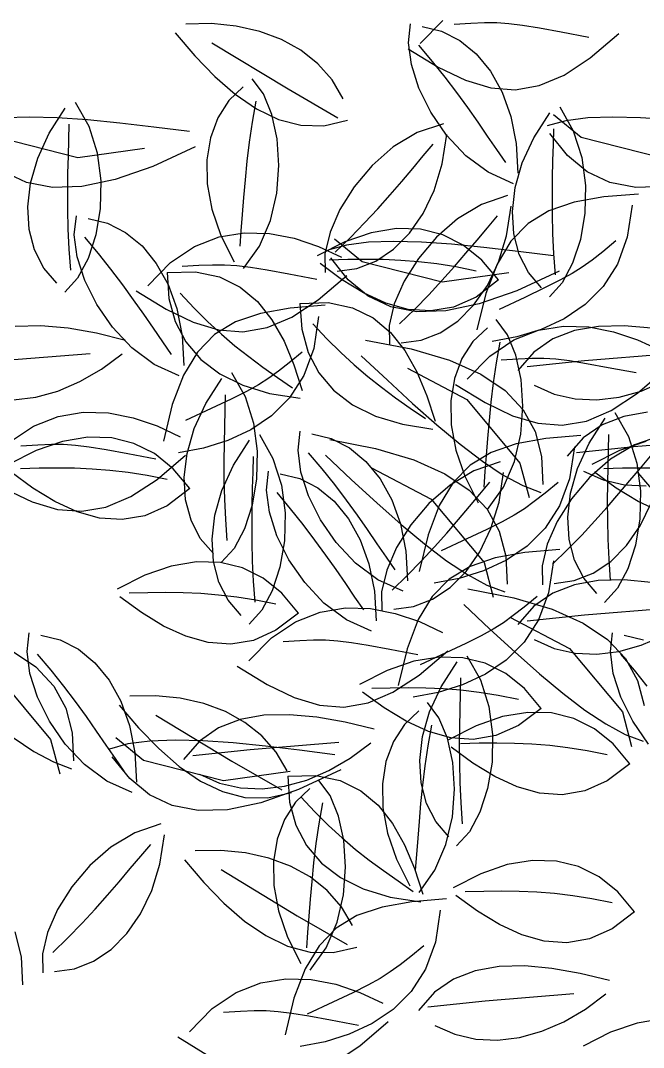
# Model space of a CAD drawing. Header units: millimetres. Extents: x 284148 to 331264, y 78716 to 101523.
# Drawn here: x 315978.2 to 316208.5, y 85435.3 to 85815.1 of the extents above; entities that cross this region are included whole.
import ezdxf

# ---------------------------------------------------------------- set-up
doc = ezdxf.new("R2010")
doc.units = ezdxf.units.MM

# ---------------------------------------------------------------- blocks, each defined once
blk = doc.blocks.new('A$C4D901EEA')
for p, q in [((331.96, 1196.86), (322.46, 1196.72)), ((341.09, 1195.95), (331.96, 1196.86)), ((404.72, 1189.81), (405.52, 1196.78)), ((409.01, 1189.46), (417.42, 1198.02)), ((421.65, 1196.65), (427.86, 1197.03)), ((427.86, 1197.03), (432.91, 1197.24)), ((432.91, 1197.24), (437.38, 1197.23)), ((437.38, 1197.23), (441.86, 1196.94)), ((441.86, 1196.94), (446.92, 1196.31)), ((318.51, 1193.42), (325.7, 1185)), ((349.74, 1194.01), (341.09, 1195.95)), ((357.74, 1191.04), (349.74, 1194.01)), ((409.81, 1195.82), (417.01, 1194.09)), ((417.01, 1194.09), (423.72, 1190.67)), ((446.92, 1196.31), (453.15, 1195.3)), ((453.15, 1195.3), (461.15, 1193.83)), ((461.15, 1193.83), (471.48, 1191.86)), ((471.96, 1184.24), (482.54, 1193.23)), ((332.02, 1189.75), (360.2, 1172.72)), ((364.97, 1187.05), (357.74, 1191.04)), ((405.8, 1181.69), (404.72, 1189.81)), ((408.49, 1188.88), (413.51, 1182.92)), ((423.72, 1190.67), (429.78, 1185.67)), ((371.28, 1182.05), (364.97, 1187.05)), ((404.67, 1187.51), (415.73, 1180.79)), ((429.78, 1185.67), (435.05, 1179.23)), ((325.7, 1185), (333.1, 1177.36)), ((376.53, 1176.05), (371.28, 1182.05)), ((408.62, 1172.95), (405.8, 1181.69)), ((413.51, 1182.92), (418.17, 1177.07)), ((462.25, 1177.85), (471.96, 1184.24)), ((415.73, 1180.79), (425.79, 1175.95)), ((435.05, 1179.23), (439.38, 1171.47)), ((453.08, 1173.95), (462.25, 1177.85)), ((333.1, 1177.36), (340.72, 1170.72)), ((351.1, 1170.85), (346.91, 1176.48)), ((380.58, 1169.06), (376.53, 1176.05)), ((418.17, 1177.07), (422.5, 1171.35)), ((425.79, 1175.95), (435.17, 1173.12)), ((444.16, 1172.41), (453.08, 1173.95)), ((343.68, 1173.49), (338.32, 1168.38)), ((340.72, 1170.72), (348.56, 1165.33)), ((354.24, 1163.29), (351.1, 1170.85)), ((360.2, 1172.72), (378.68, 1162.07)), ((413.02, 1164.08), (408.62, 1172.95)), ((422.5, 1171.35), (426.54, 1165.79)), ((435.17, 1173.12), (444.16, 1172.41)), ((439.38, 1171.47), (442.62, 1162.51)), ((281.47, 1167.76), (286.51, 1158.9)), ((338.32, 1168.38), (334.24, 1162.05)), ((348.3, 1168.15), (346.96, 1160.47)), ((264.59, 1162.33), (255.32, 1161.98)), ((274.88, 1162.06), (264.59, 1162.33)), ((271.91, 1156.37), (277.84, 1165.63)), ((348.56, 1165.33), (356.64, 1161.44)), ((356.2, 1154.31), (354.24, 1163.29)), ((418.86, 1155.61), (413.02, 1164.08)), ((426.54, 1165.79), (430.33, 1160.41)), ((442.62, 1162.51), (444.62, 1152.48)), ((451.09, 1154.66), (457.02, 1163.92)), ((468.62, 1154.76), (458.38, 1163.14)), ((460.65, 1166.06), (465.69, 1157.19)), ((480.28, 1162.33), (471.01, 1161.98)), ((490.57, 1162.06), (480.28, 1162.33)), ((286.06, 1161.28), (274.88, 1162.06)), ((279.14, 1153.88), (279.26, 1159.62)), ((298.01, 1160.1), (286.06, 1161.28)), ((286.51, 1158.9), (289.62, 1149.06)), ((310.61, 1158.62), (298.01, 1160.1)), ((323.73, 1156.94), (310.61, 1158.62)), ((334.24, 1162.05), (331.51, 1154.68)), ((346.96, 1160.47), (345.87, 1153.08)), ((356.64, 1161.44), (364.94, 1159.28)), ((364.94, 1159.28), (373.47, 1159.09)), ((373.47, 1159.09), (382.23, 1161.11)), ((417.64, 1159.85), (407.99, 1156.56)), ((430.33, 1160.41), (433.9, 1155.22)), ((462.87, 1160.91), (456, 1159.02)), ((471.01, 1161.98), (462.87, 1160.91)), ((501.75, 1161.28), (490.57, 1162.06)), ((282.53, 1147.22), (252.94, 1154.76)), ((267.66, 1147.07), (271.91, 1156.37)), ((407.99, 1156.56), (399.14, 1151.25)), ((417.24, 1144.98), (418.94, 1155.84)), ((425.99, 1148.03), (418.86, 1155.61)), ((433.9, 1155.22), (437.3, 1150.26)), ((463.53, 1148.12), (457.06, 1156.2)), ((458.32, 1152.17), (458.44, 1157.91)), ((465.69, 1157.19), (468.8, 1147.35)), ((498.22, 1147.22), (468.62, 1154.76)), ((278.99, 1147.86), (279.14, 1153.88)), ((325.86, 1151.3), (310.18, 1144.06)), ((331.51, 1154.68), (330.19, 1146.46)), ((345.87, 1153.08), (345, 1145.96)), ((356.85, 1144.43), (356.2, 1154.31)), ((399.14, 1151.25), (391.3, 1144.42)), ((410.18, 1147.91), (413.9, 1152.29)), ((444.62, 1152.48), (445.23, 1141.5)), ((446.84, 1145.36), (451.09, 1154.66)), ((458.17, 1146.16), (458.32, 1152.17)), ((278.85, 1141.57), (278.99, 1147.86)), ((307.19, 1150.71), (282.53, 1147.22)), ((289.62, 1149.06), (290.96, 1138.75)), ((406.31, 1143.31), (410.18, 1147.91)), ((434.26, 1141.87), (425.99, 1148.03)), ((437.3, 1150.26), (440.56, 1145.54)), ((470.87, 1142.07), (463.53, 1148.12)), ((468.8, 1147.35), (470.14, 1137.04)), ((265.04, 1137.91), (267.66, 1147.07)), ((310.18, 1144.06), (296.26, 1139.18)), ((330.19, 1146.46), (330.35, 1137.58)), ((345, 1145.96), (344.3, 1139.12)), ((356.06, 1134.17), (356.85, 1144.43)), ((391.3, 1144.42), (384.65, 1136.56)), ((402.24, 1138.5), (406.31, 1143.31)), ((414.26, 1135.2), (417.24, 1144.98)), ((444.22, 1136.2), (446.84, 1145.36)), ((458.03, 1139.86), (458.17, 1146.16)), ((263.55, 1138.09), (255.18, 1142.07)), ((278.77, 1134.99), (278.85, 1141.57)), ((443.54, 1137.64), (434.26, 1141.87)), ((457.95, 1133.28), (458.03, 1139.86)), ((479.24, 1138.09), (470.87, 1142.07)), ((273.09, 1136.25), (263.55, 1138.09)), ((264, 1129.08), (265.04, 1137.91)), ((283.95, 1136.59), (273.09, 1136.25)), ((296.26, 1139.18), (283.95, 1136.59)), ((290.96, 1138.75), (290.73, 1128.46)), ((330.35, 1137.58), (332.05, 1128.2)), ((344.3, 1139.12), (343.73, 1132.56)), ((384.65, 1136.56), (379.39, 1128.18)), ((397.93, 1133.52), (402.24, 1138.5)), ((443.18, 1127.37), (444.22, 1136.2)), ((470.14, 1137.04), (469.91, 1126.75)), ((488.78, 1136.25), (479.24, 1138.09)), ((499.63, 1136.59), (488.78, 1136.25)), ((278.79, 1128.11), (278.77, 1134.99)), ((343.73, 1132.56), (343.24, 1126.28)), ((353.7, 1124.04), (356.06, 1134.17)), ((393.36, 1128.39), (397.93, 1133.52)), ((410.15, 1126.6), (414.26, 1135.2)), ((441.41, 1133.31), (431.76, 1130.01)), ((457.97, 1126.41), (457.95, 1133.28)), ((476.94, 1132.79), (465.95, 1130.82)), ((489.84, 1133.82), (476.94, 1132.79)), ((264.5, 1120.77), (264, 1129.08)), ((278.95, 1120.94), (278.79, 1128.11)), ((290.73, 1128.46), (289.11, 1118.69)), ((332.05, 1128.2), (335.36, 1118.52)), ((379.39, 1128.18), (375.73, 1119.75)), ((388.49, 1123.13), (393.36, 1128.39)), ((431.76, 1130.01), (422.91, 1124.7)), ((441.01, 1118.44), (442.71, 1129.3)), ((465.95, 1130.82), (456.69, 1127.62)), ((487.46, 1129.7), (485.66, 1117.83)), ((281.17, 1118.77), (281.97, 1125.74)), ((286.27, 1124.78), (293.47, 1123.05)), ((343.24, 1126.28), (342.8, 1120.28)), ((405.07, 1119.31), (410.15, 1126.6)), ((422.91, 1124.7), (415.07, 1117.87)), ((433.95, 1121.37), (437.66, 1125.74)), ((443.68, 1119.06), (443.18, 1127.37)), ((456.69, 1127.62), (448.98, 1122.93)), ((458.13, 1119.24), (457.97, 1126.41)), ((469.91, 1126.75), (468.29, 1116.98)), ((266.49, 1113.17), (264.5, 1120.77)), ((279.3, 1113.48), (278.95, 1120.94)), ((293.47, 1123.05), (300.17, 1119.63)), ((349.64, 1114.56), (353.7, 1124.04)), ((383.28, 1117.77), (388.49, 1123.13)), ((400.33, 1121.05), (390.99, 1119.49)), ((409.15, 1120.82), (400.33, 1121.05)), ((417.4, 1118.79), (409.15, 1120.82)), ((430.08, 1116.76), (433.95, 1121.37)), ((448.98, 1122.93), (442.65, 1116.46)), ((282.26, 1110.65), (281.17, 1118.77)), ((284.95, 1117.84), (289.97, 1111.88)), ((289.11, 1118.69), (286.27, 1109.95)), ((300.17, 1119.63), (306.23, 1114.63)), ((325.63, 1114.43), (334.76, 1118.02)), ((334.76, 1118.02), (344.04, 1119.54)), ((335.36, 1118.52), (340.34, 1108.72)), ((342.8, 1120.28), (342.35, 1114.56)), ((344.04, 1119.54), (353.34, 1119.26)), ((353.34, 1119.26), (362.51, 1117.48)), ((362.51, 1117.48), (371.42, 1114.46)), ((375.73, 1119.75), (373.85, 1111.78)), ((387.59, 1108.76), (377.34, 1117.14)), ((377.69, 1112.34), (383.28, 1117.77)), ((390.99, 1119.49), (381.18, 1116.12)), ((399.19, 1113.42), (405.07, 1119.31)), ((415.07, 1117.87), (408.42, 1110.02)), ((425, 1114.98), (417.4, 1118.79)), ((426.01, 1111.96), (430.08, 1116.76)), ((438.03, 1108.66), (441.01, 1118.44)), ((445.67, 1111.46), (443.68, 1119.06)), ((458.48, 1111.77), (458.13, 1119.24)), ((468.29, 1116.98), (465.45, 1108.25)), ((485.66, 1117.83), (481.97, 1107.84)), ((269.92, 1106.47), (266.49, 1113.17)), ((279.88, 1105.7), (279.3, 1113.48)), ((306.23, 1114.63), (311.5, 1108.19)), ((316.79, 1108.49), (325.63, 1114.43)), ((343.75, 1106.24), (349.64, 1114.56)), ((381.18, 1116.12), (370.97, 1110.94)), ((371.42, 1114.46), (379.93, 1110.49)), ((381.83, 1114.91), (374.96, 1113.02)), ((389.97, 1115.98), (381.83, 1114.91)), ((399.24, 1116.32), (389.97, 1115.98)), ((392.66, 1109.05), (399.19, 1113.42)), ((409.53, 1116.06), (399.24, 1116.32)), ((420.71, 1115.28), (409.53, 1116.06)), ((432.66, 1114.1), (420.71, 1115.28)), ((431.91, 1109.41), (425, 1114.98)), ((445.25, 1112.62), (432.66, 1114.1)), ((442.65, 1116.46), (437.5, 1107.93)), ((481.42, 1116.47), (476.61, 1112.52)), ((285.07, 1101.91), (282.26, 1110.65)), ((286.27, 1109.95), (282.4, 1102.74)), ((289.97, 1111.88), (294.62, 1106.03)), ((373.85, 1111.78), (373.95, 1104.77)), ((382.32, 1109.59), (375.48, 1109.42)), ((382.49, 1102.12), (376.02, 1110.2)), ((388.93, 1109.66), (382.32, 1109.59)), ((395.42, 1109.58), (388.93, 1109.66)), ((401.89, 1109.3), (395.42, 1109.58)), ((408.44, 1108.78), (401.89, 1109.3)), ((408.42, 1110.02), (403.16, 1101.63)), ((421.7, 1106.98), (426.01, 1111.96)), ((438.06, 1102.06), (431.91, 1109.41)), ((458.38, 1110.94), (445.25, 1112.62)), ((449.1, 1104.76), (445.67, 1111.46)), ((459.06, 1104), (458.48, 1111.77)), ((472.64, 1109.39), (469.01, 1106.78)), ((476.61, 1112.52), (472.64, 1109.39)), ((274.75, 1100.85), (269.92, 1106.47)), ((294.62, 1106.03), (298.95, 1100.31)), ((308.38, 1099.93), (316.79, 1108.49)), ((311.5, 1108.19), (315.83, 1100.43)), ((321.02, 1107.12), (327.23, 1107.5)), ((327.23, 1107.5), (332.28, 1107.71)), ((332.28, 1107.71), (336.75, 1107.7)), ((336.75, 1107.7), (341.23, 1107.41)), ((341.23, 1107.41), (346.29, 1106.79)), ((346.29, 1106.79), (352.53, 1105.77)), ((352.53, 1105.77), (360.52, 1104.3)), ((380.04, 1102.27), (372.03, 1108.12)), ((378.32, 1105.3), (385.65, 1106.3)), ((385.65, 1106.3), (392.66, 1109.05)), ((417.18, 1101.22), (387.59, 1108.76)), ((415.2, 1107.98), (408.44, 1108.78)), ((422.26, 1106.86), (415.2, 1107.98)), ((417.13, 1101.84), (421.7, 1106.98)), ((429.73, 1105.37), (422.26, 1106.86)), ((437.5, 1107.93), (433.37, 1097.07)), ((433.92, 1100.06), (438.03, 1108.66)), ((465.45, 1108.25), (461.57, 1101.03)), ((469.01, 1106.78), (465.21, 1104.4)), ((481.97, 1107.84), (476.67, 1099.59)), ((282.4, 1102.74), (277.67, 1097.56)), ((289.47, 1093.04), (285.07, 1101.91)), ((315.5, 1104.78), (325.95, 1105.03)), ((315.5, 1104.78), (316.18, 1095.22)), ((325.95, 1105.03), (334.91, 1103.17)), ((334.91, 1103.17), (342.52, 1099.43)), ((360.52, 1104.3), (370.85, 1102.33)), ((371.33, 1094.71), (381.91, 1103.71)), ((388.17, 1097.31), (380.04, 1102.27)), ((389.83, 1096.07), (382.49, 1102.12)), ((403.16, 1101.63), (399.49, 1093.21)), ((412.26, 1096.59), (417.13, 1101.84)), ((441.84, 1104.71), (417.18, 1101.22)), ((438.06, 1102.06), (429.73, 1095.73)), ((460.5, 1105.3), (444.83, 1098.06)), ((453.93, 1099.14), (449.1, 1104.76)), ((460.74, 1101.94), (455.09, 1099.11)), ((465.21, 1104.4), (460.74, 1101.94)), ((298.95, 1100.31), (302.99, 1094.75)), ((304.04, 1097.98), (315.1, 1091.26)), ((315.83, 1100.43), (319.07, 1091.47)), ((342.52, 1099.43), (348.93, 1094.06)), ((428.84, 1092.76), (433.92, 1100.06)), ((444.83, 1098.06), (430.91, 1093.18)), ((455.09, 1099.11), (447.76, 1095.62)), ((461.57, 1101.03), (456.85, 1095.85)), ((476.67, 1099.59), (470.03, 1092.92)), ((302.99, 1094.75), (306.78, 1089.37)), ((316.18, 1095.22), (318.51, 1086.66)), ((320.31, 1097.22), (325.5, 1091.64)), ((348.93, 1094.06), (354.28, 1087.31)), ((361.62, 1088.32), (371.33, 1094.71)), ((396.39, 1093.52), (388.17, 1097.31)), ((398.2, 1092.09), (389.83, 1096.07)), ((407.05, 1091.23), (412.26, 1096.59)), ((429.73, 1095.73), (421.38, 1092)), ((433.37, 1097.07), (430.07, 1083.58)), ((447.76, 1095.62), (438.23, 1091.17)), ((295.31, 1084.57), (289.47, 1093.04)), ((315.1, 1091.26), (325.16, 1086.43)), ((319.07, 1091.47), (321.07, 1081.44)), ((325.5, 1091.64), (330.57, 1086.6)), ((361, 1091.68), (350.01, 1089.71)), ((373.9, 1092.71), (361, 1091.68)), ((364.61, 1093.41), (375.06, 1093.66)), ((364.61, 1093.41), (365.29, 1083.85)), ((375.06, 1093.66), (384.02, 1091.79)), ((384.02, 1091.79), (391.63, 1088.05)), ((404.68, 1091.18), (396.39, 1093.52)), ((399.49, 1093.21), (397.61, 1085.24)), ((407.74, 1090.25), (398.2, 1092.09)), ((401.46, 1085.79), (407.05, 1091.23)), ((413.02, 1090.58), (404.68, 1091.18)), ((418.59, 1090.59), (407.74, 1090.25)), ((421.38, 1092), (413.02, 1090.58)), ((430.91, 1093.18), (418.59, 1090.59)), ((422.96, 1086.87), (428.84, 1092.76)), ((470.03, 1092.92), (462.33, 1087.7)), ((306.78, 1089.37), (310.36, 1084.18)), ((318.51, 1086.66), (322.45, 1079.12)), ((325.16, 1086.43), (334.54, 1083.59)), ((330.57, 1086.6), (335.57, 1081.99)), ((340.75, 1086.52), (333.05, 1081.83)), ((350.01, 1089.71), (340.75, 1086.52)), ((352.45, 1084.42), (361.62, 1088.32)), ((354.28, 1087.31), (358.72, 1079.42)), ((371.52, 1088.59), (369.72, 1076.72)), ((391.63, 1088.05), (398.04, 1082.68)), ((416.43, 1082.5), (422.96, 1086.87)), ((441.33, 1081.75), (437.14, 1087.38)), ((462.33, 1087.7), (453.85, 1083.77)), ((268.81, 1085.12), (259.29, 1084.89)), ((278.87, 1084.2), (268.81, 1085.12)), ((289.35, 1082.34), (278.87, 1084.2)), ((302.44, 1076.99), (295.31, 1084.57)), ((310.36, 1084.18), (313.76, 1079.22)), ((334.54, 1083.59), (343.53, 1082.88)), ((343.53, 1082.88), (352.45, 1084.42)), ((365.29, 1083.85), (367.63, 1075.28)), ((369.42, 1085.85), (374.61, 1080.27)), ((397.61, 1085.24), (397.72, 1078.22)), ((398.04, 1082.68), (403.39, 1075.93)), ((433.91, 1084.39), (428.55, 1079.28)), ((443.68, 1079.87), (452.81, 1083.45)), ((453.85, 1083.77), (444.86, 1081)), ((452.81, 1083.45), (462.1, 1084.97)), ((466.16, 1083.32), (458.16, 1080.22)), ((462.1, 1084.97), (471.39, 1084.7)), ((474.98, 1084.89), (466.16, 1083.32)), ((471.39, 1084.7), (480.57, 1082.91)), ((484.49, 1085.12), (474.98, 1084.89)), ((480.57, 1082.91), (489.48, 1079.9)), ((494.56, 1084.2), (484.49, 1085.12)), ((300.1, 1079.72), (289.35, 1082.34)), ((313.76, 1079.22), (317.02, 1074.5)), ((321.07, 1081.44), (321.69, 1070.46)), ((322.45, 1079.12), (327.95, 1072.65)), ((333.05, 1081.83), (326.71, 1075.36)), ((335.57, 1081.99), (340.58, 1077.73)), ((358.72, 1079.42), (362.4, 1070.64)), ((374.61, 1080.27), (379.68, 1075.22)), ((388.85, 1079.85), (405.79, 1076.54)), ((402.09, 1078.75), (409.42, 1079.76)), ((409.42, 1079.76), (416.43, 1082.5)), ((428.55, 1079.28), (424.47, 1072.95)), ((434.84, 1073.93), (443.68, 1079.87)), ((444.86, 1081), (435.64, 1079.24)), ((438.54, 1079.06), (437.19, 1071.38)), ((444.47, 1074.19), (441.33, 1081.75)), ((458.16, 1080.22), (451.13, 1075.37)), ((489.48, 1079.9), (497.99, 1075.93)), ((310.72, 1070.83), (302.44, 1076.99)), ((326.71, 1075.36), (321.57, 1066.83)), ((340.58, 1077.73), (345.66, 1073.72)), ((365.49, 1075.36), (360.67, 1071.42)), ((369.72, 1076.72), (366.03, 1066.74)), ((367.63, 1075.28), (371.56, 1067.75)), ((379.68, 1075.22), (384.68, 1070.62)), ((403.39, 1075.93), (407.83, 1068.04)), ((405.79, 1076.54), (419.94, 1072.35)), ((451.13, 1075.37), (445.21, 1068.6)), ((287, 1074.79), (254.18, 1072.09)), ((291.21, 1069.06), (298.83, 1074.73)), ((327.95, 1072.65), (334.96, 1067.29)), ((345.66, 1073.72), (350.87, 1069.85)), ((360.67, 1071.42), (356.7, 1068.29)), ((387.27, 1074.03), (396.93, 1064.99)), ((419.94, 1072.35), (431.44, 1067.23)), ((424.47, 1072.95), (421.74, 1065.59)), ((426.44, 1065.36), (434.84, 1073.93)), ((437.19, 1071.38), (436.1, 1063.98)), ((439.07, 1072.55), (445.29, 1072.93)), ((446.43, 1065.22), (444.47, 1074.19)), ((445.29, 1072.93), (450.33, 1073.15)), ((469.87, 1072.09), (448.66, 1069.9)), ((450.33, 1073.15), (454.8, 1073.14)), ((454.8, 1073.14), (459.28, 1072.85)), ((459.28, 1072.85), (464.34, 1072.22)), ((464.34, 1072.22), (470.58, 1071.2)), ((502.69, 1074.79), (469.87, 1072.09)), ((470.58, 1071.2), (478.57, 1069.74)), ((283.28, 1064.44), (291.21, 1069.06)), ((319.99, 1066.6), (310.72, 1070.83)), ((339.33, 1067.78), (344.37, 1058.91)), ((350.87, 1069.85), (356.27, 1066.04)), ((356.7, 1068.29), (353.07, 1065.68)), ((362.4, 1070.64), (365.47, 1061.21)), ((371.56, 1067.75), (377.06, 1061.28)), ((384.68, 1070.62), (389.69, 1066.36)), ((404.33, 1069.4), (426.36, 1057.79)), ((407.83, 1068.04), (411.52, 1059.26)), ((478.57, 1069.74), (488.9, 1067.77)), ((489.38, 1060.14), (499.96, 1069.14)), ((275.13, 1060.96), (283.28, 1064.44)), ((321.57, 1066.83), (317.43, 1055.96)), ((329.77, 1056.38), (335.7, 1065.64)), ((334.96, 1067.29), (343.45, 1063.09)), ((353.07, 1065.68), (349.28, 1063.29)), ((356.27, 1066.04), (361.92, 1062.17)), ((366.03, 1066.74), (360.73, 1058.48)), ((389.69, 1066.36), (394.77, 1062.35)), ((396.93, 1064.99), (406.27, 1056.41)), ((421.74, 1065.59), (420.42, 1057.37)), ((431.44, 1067.23), (440.44, 1061.16)), ((436.1, 1063.98), (435.23, 1056.86)), ((447.08, 1055.34), (446.43, 1065.22)), ((490.82, 1060.96), (498.96, 1064.44)), ((266.91, 1058.68), (275.13, 1060.96)), ((344.81, 1060.84), (339.16, 1058.01)), ((343.45, 1063.09), (353.37, 1060.08)), ((349.28, 1063.29), (344.81, 1060.84)), ((353.37, 1060.08), (364.68, 1058.3)), ((377.06, 1061.28), (384.07, 1055.92)), ((394.77, 1062.35), (399.98, 1058.48)), ((422.09, 1063.42), (433.15, 1056.7)), ((440.44, 1061.16), (447.09, 1054.08)), ((451.21, 1063.13), (458.59, 1059.83)), ((458.59, 1059.83), (466.36, 1058.04)), ((479.67, 1053.75), (489.38, 1060.14)), ((482.59, 1058.68), (490.82, 1060.96)), ((258.71, 1057.68), (266.91, 1058.68)), ((317.43, 1055.96), (314.13, 1042.48)), ((325.52, 1047.08), (329.77, 1056.38)), ((339.16, 1058.01), (331.82, 1054.52)), ((337, 1053.89), (337.12, 1059.63)), ((344.37, 1058.91), (347.47, 1049.07)), ((360.73, 1058.48), (354.09, 1051.82)), ((399.98, 1058.48), (405.38, 1054.66)), ((406.27, 1056.41), (415.27, 1048.46)), ((411.52, 1059.26), (414.59, 1049.83)), ((420.42, 1057.37), (420.58, 1048.48)), ((426.36, 1057.79), (445.94, 1034.35)), ((433.15, 1056.7), (443.22, 1051.86)), ((435.23, 1056.86), (434.53, 1050.03)), ((466.36, 1058.04), (474.4, 1057.68)), ((474.4, 1057.68), (482.59, 1058.68)), ((275.2, 1051.61), (284.49, 1053.13)), ((284.49, 1053.13), (293.79, 1052.86)), ((293.79, 1052.86), (302.96, 1051.07)), ((331.82, 1054.52), (322.29, 1050.06)), ((336.85, 1047.88), (337, 1053.89)), ((384.07, 1055.92), (392.56, 1051.72)), ((405.38, 1054.66), (411.03, 1050.8)), ((446.29, 1045.08), (447.08, 1055.34)), ((447.09, 1054.08), (451.55, 1045.95)), ((470.51, 1049.85), (479.67, 1053.75)), ((481.08, 1053.02), (486.12, 1044.16)), ((493.18, 1053.15), (484.36, 1051.58)), ((266.07, 1048.03), (275.2, 1051.61)), ((302.96, 1051.07), (311.87, 1048.06)), ((354.09, 1051.82), (346.4, 1046.59)), ((347.47, 1049.07), (348.82, 1038.76)), ((392.56, 1051.72), (402.48, 1048.7)), ((402.48, 1048.7), (413.8, 1046.92)), ((415.27, 1048.46), (423.88, 1041.28)), ((420.58, 1048.48), (422.28, 1039.11)), ((434.53, 1050.03), (433.96, 1043.47)), ((443.22, 1051.86), (452.59, 1049.03)), ((452.59, 1049.03), (461.58, 1048.32)), ((461.58, 1048.32), (470.51, 1049.85)), ((476.36, 1048.47), (469.33, 1043.63)), ((471.52, 1041.63), (477.45, 1050.88)), ((484.36, 1051.58), (476.36, 1048.47)), ((257.24, 1042.09), (266.07, 1048.03)), ((311.87, 1048.06), (320.38, 1044.09)), ((322.9, 1037.92), (325.52, 1047.08)), ((336.71, 1041.58), (336.85, 1047.88)), ((346.4, 1046.59), (337.91, 1042.67)), ((349.6, 1044.9), (354.64, 1036.03)), ((363.92, 1039.1), (364.72, 1046.07)), ((369.01, 1045.11), (376.21, 1043.38)), ((443.93, 1034.95), (446.29, 1045.08)), ((451.55, 1045.95), (453.95, 1036.75)), ((478.75, 1039.14), (478.87, 1044.87)), ((261.46, 1040.71), (267.68, 1041.09)), ((276.83, 1042.32), (267.03, 1038.95)), ((267.68, 1041.09), (272.73, 1041.31)), ((272.73, 1041.31), (277.2, 1041.3)), ((286.18, 1043.88), (276.83, 1042.32)), ((277.2, 1041.3), (281.67, 1041.01)), ((281.67, 1041.01), (286.73, 1040.38)), ((295, 1043.65), (286.18, 1043.88)), ((303.24, 1041.62), (295, 1043.65)), ((310.85, 1037.82), (303.24, 1041.62)), ((337.91, 1042.67), (328.92, 1039.9)), ((336.63, 1035), (336.71, 1041.58)), ((340.03, 1033.5), (345.96, 1042.76)), ((375.61, 1043.02), (392.55, 1039.71)), ((376.21, 1043.38), (382.92, 1039.96)), ((423.88, 1041.28), (432.06, 1035.04)), ((433.96, 1043.47), (433.48, 1037.19)), ((444.57, 1041.49), (435.31, 1038.3)), ((455.56, 1043.46), (444.57, 1041.49)), ((468.46, 1044.49), (455.56, 1043.46)), ((469.33, 1043.63), (463.41, 1036.86)), ((467.27, 1032.32), (471.52, 1041.63)), ((488.31, 1041.1), (479.46, 1035.79)), ((492.52, 1042.32), (482.71, 1038.95)), ((486.12, 1044.16), (489.22, 1034.32)), ((520.89, 1043.05), (488.07, 1040.35)), ((497.96, 1044.4), (488.31, 1041.1)), ((267.03, 1038.95), (256.81, 1033.77)), ((286.73, 1040.38), (292.97, 1039.36)), ((292.97, 1039.36), (300.96, 1037.9)), ((300.96, 1037.9), (311.29, 1035.93)), ((317.75, 1032.24), (310.85, 1037.82)), ((311.78, 1028.3), (322.35, 1037.3)), ((328.92, 1039.9), (319.7, 1038.13)), ((321.86, 1029.09), (322.9, 1037.92)), ((348.82, 1038.76), (348.59, 1028.47)), ((365, 1030.98), (363.92, 1039.1)), ((367.69, 1038.17), (372.71, 1032.21)), ((374.03, 1037.2), (383.68, 1028.16)), ((382.92, 1039.96), (388.98, 1034.96)), ((392.55, 1039.71), (406.69, 1035.52)), ((422.28, 1039.11), (425.59, 1029.43)), ((435.31, 1038.3), (427.61, 1033.61)), ((433.48, 1037.19), (433.03, 1031.19)), ((466.08, 1040.37), (464.28, 1028.51)), ((488.07, 1040.35), (466.86, 1038.16)), ((482.71, 1038.95), (472.5, 1033.77)), ((478.6, 1033.12), (478.75, 1039.14)), ((335.78, 1024.2), (340.03, 1033.5)), ((336.65, 1028.12), (336.63, 1035)), ((347.26, 1031.01), (347.38, 1036.75)), ((354.64, 1036.03), (357.74, 1026.19)), ((388.98, 1034.96), (394.25, 1028.52)), ((406.69, 1035.52), (418.19, 1030.4)), ((427.61, 1033.61), (421.27, 1027.14)), ((438.62, 1034.8), (428.97, 1031.5)), ((432.06, 1035.04), (439.78, 1029.89)), ((439.87, 1025.46), (443.93, 1034.95)), ((445.94, 1034.35), (449.33, 1021.56)), ((453.95, 1036.75), (454.47, 1026.41)), ((479.46, 1035.79), (471.62, 1028.96)), ((489.22, 1034.32), (490.57, 1024)), ((490.5, 1032.46), (494.21, 1036.83)), ((265.88, 1025.1), (257.88, 1030.95)), ((268.17, 1032.43), (261.32, 1032.25)), ((274.78, 1032.49), (268.17, 1032.43)), ((281.27, 1032.41), (274.78, 1032.49)), ((287.73, 1032.13), (281.27, 1032.41)), ((294.29, 1031.61), (287.73, 1032.13)), ((301.04, 1030.81), (294.29, 1031.61)), ((308.1, 1029.69), (301.04, 1030.81)), ((315.58, 1028.2), (308.1, 1029.69)), ((323.9, 1024.89), (317.75, 1032.24)), ((347.11, 1025), (347.26, 1031.01)), ((352.23, 1024.32), (353.03, 1031.29)), ((357.32, 1030.33), (364.53, 1028.6)), ((367.82, 1022.24), (365, 1030.98)), ((372.71, 1032.21), (377.37, 1026.36)), ((391.08, 1032.57), (413.11, 1020.96)), ((418.19, 1030.4), (427.19, 1024.33)), ((428.97, 1031.5), (420.12, 1026.19)), ((425.59, 1029.43), (430.57, 1019.63)), ((433.03, 1031.19), (432.58, 1025.47)), ((438.22, 1019.92), (439.92, 1030.79)), ((439.78, 1029.89), (447, 1025.99)), ((464.65, 1023.16), (467.27, 1032.32)), ((469.41, 1031.38), (476.79, 1028.09)), ((481.57, 1025.1), (473.56, 1030.95)), ((483.86, 1032.43), (477.01, 1032.25)), ((478.46, 1026.83), (478.6, 1033.12)), ((490.47, 1032.49), (483.86, 1032.43)), ((486.63, 1027.85), (490.5, 1032.46)), ((489.52, 1030.73), (496.71, 1022.31)), ((496.95, 1032.41), (490.47, 1032.49)), ((302.06, 1021.92), (311.78, 1028.3)), ((322.36, 1020.78), (321.86, 1029.09)), ((336.81, 1020.96), (336.65, 1028.12)), ((348.59, 1028.47), (346.97, 1018.7)), ((357.74, 1026.19), (359.09, 1015.88)), ((364.53, 1028.6), (371.23, 1025.18)), ((377.37, 1026.36), (381.7, 1020.64)), ((383.68, 1028.16), (393.03, 1019.58)), ((394.25, 1028.52), (398.58, 1020.76)), ((420.12, 1026.19), (412.27, 1019.36)), ((421.27, 1027.14), (416.13, 1018.61)), ((431.16, 1022.85), (434.87, 1027.23)), ((447, 1025.99), (453.67, 1023.5)), ((460.05, 1027.14), (455.23, 1023.2)), ((464.28, 1028.51), (460.59, 1018.52)), ((471.62, 1028.96), (464.97, 1021.11)), ((476.79, 1028.09), (484.56, 1026.3)), ((478.38, 1020.24), (478.46, 1026.83)), ((482.56, 1023.05), (486.63, 1027.85)), ((484.56, 1026.3), (492.6, 1025.94)), ((255.55, 1024.86), (265.61, 1020.02)), ((274.01, 1020.14), (265.88, 1025.1)), ((292.9, 1018.01), (302.06, 1021.92)), ((323.9, 1024.89), (315.58, 1018.56)), ((333.16, 1015.04), (335.78, 1024.2)), ((346.98, 1018.7), (347.11, 1025)), ((353.32, 1016.2), (352.23, 1024.32)), ((356.01, 1023.39), (361.03, 1017.43)), ((372.22, 1013.37), (367.82, 1022.24)), ((371.23, 1025.18), (377.29, 1020.18)), ((427.19, 1024.33), (433.84, 1017.25)), ((427.28, 1018.25), (431.16, 1022.85)), ((433.98, 1017.14), (439.87, 1025.46)), ((455.23, 1023.2), (451.26, 1020.07)), ((463.61, 1014.33), (464.65, 1023.16)), ((478.25, 1018.07), (482.56, 1023.05)), ((489.7, 1020.14), (481.57, 1025.1)), ((490.57, 1024), (490.34, 1013.71)), ((265.61, 1020.02), (274.98, 1017.19)), ((282.23, 1016.35), (274.01, 1020.14)), ((283.98, 1016.48), (292.9, 1018.01)), ((315.58, 1018.56), (307.22, 1014.83)), ((324.35, 1013.18), (322.36, 1020.78)), ((337.16, 1013.49), (336.81, 1020.96)), ((346.97, 1018.7), (344.13, 1009.97)), ((346.89, 1012.12), (346.98, 1018.7)), ((377.29, 1020.18), (382.56, 1013.74)), ((381.7, 1020.64), (385.74, 1015.08)), ((393.03, 1019.58), (402.02, 1011.63)), ((398.58, 1020.76), (401.82, 1011.8)), ((412.27, 1019.36), (405.63, 1011.51)), ((416.13, 1018.61), (411.99, 1007.74)), ((413.11, 1020.96), (432.69, 997.52)), ((423.21, 1013.45), (427.28, 1018.25)), ((435.24, 1010.14), (438.22, 1019.92)), ((451.26, 1020.07), (447.63, 1017.46)), ((460.59, 1018.52), (455.29, 1010.26)), ((464.97, 1021.11), (459.71, 1012.72)), ((473.68, 1012.93), (478.25, 1018.07)), ((478.4, 1013.37), (478.38, 1020.24)), ((497.92, 1016.35), (489.7, 1020.14)), ((490.47, 1011.15), (494.58, 1019.74)), ((274.98, 1017.19), (283.98, 1016.48)), ((290.53, 1014.01), (282.23, 1016.35)), ((307.22, 1014.83), (298.86, 1013.41)), ((332.13, 1006.21), (333.16, 1015.04)), ((356.13, 1007.46), (353.32, 1016.2)), ((359.09, 1015.88), (358.86, 1005.59)), ((361.03, 1017.43), (365.68, 1011.58)), ((385.74, 1015.08), (389.53, 1009.7)), ((433.84, 1017.25), (438.3, 1009.12)), ((443.84, 1015.07), (439.37, 1012.62)), ((447.63, 1017.46), (443.84, 1015.07)), ((464.11, 1006.03), (463.61, 1014.33)), ((298.86, 1013.41), (290.53, 1014.01)), ((327.78, 1006.48), (324.35, 1013.18)), ((337.74, 1005.72), (337.16, 1013.49)), ((346.91, 1005.25), (346.89, 1012.12)), ((365.68, 1011.58), (370.01, 1005.86)), ((378.06, 1004.9), (372.22, 1013.37)), ((382.56, 1013.74), (386.89, 1005.97)), ((405.63, 1011.51), (400.37, 1003.12)), ((401.82, 1011.8), (403.82, 1001.77)), ((402.02, 1011.63), (410.63, 1004.45)), ((418.91, 1008.46), (423.21, 1013.45)), ((439.37, 1012.62), (433.72, 1009.79)), ((459.71, 1012.72), (456.04, 1004.3)), ((468.81, 1007.67), (473.68, 1012.93)), ((478.56, 1006.2), (478.4, 1013.37)), ((485.39, 1003.85), (490.47, 1011.15)), ((490.34, 1013.71), (488.71, 1003.95)), ((344.13, 1009.97), (340.25, 1002.75)), ((360.53, 998.59), (356.13, 1007.46)), ((389.53, 1009.7), (393.1, 1004.51)), ((411.99, 1007.74), (408.69, 994.26)), ((414.34, 1003.33), (418.91, 1008.46)), ((433.72, 1009.79), (426.38, 1006.3)), ((431.13, 1001.55), (435.24, 1010.14)), ((438.3, 1009.12), (440.71, 999.91)), ((455.29, 1010.26), (448.65, 1003.6)), ((463.6, 1002.31), (468.81, 1007.67)), ((332.6, 1000.86), (327.78, 1006.48)), ((332.62, 997.9), (332.13, 1006.21)), ((347.07, 998.08), (346.91, 1005.25)), ((358.86, 1005.59), (357.23, 995.83)), ((370.01, 1005.86), (374.05, 1000.3)), ((385.19, 997.32), (378.06, 1004.9)), ((386.89, 1005.97), (390.13, 997.01)), ((393.1, 1004.51), (396.5, 999.55)), ((400.37, 1003.12), (396.7, 994.69)), ((409.47, 998.07), (414.34, 1003.33)), ((410.63, 1004.45), (418.81, 998.21)), ((426.38, 1006.3), (416.85, 1001.85)), ((448.65, 1003.6), (440.96, 998.38)), ((456.04, 1004.3), (454.16, 996.33)), ((466.1, 998.43), (464.11, 1006.03)), ((478.91, 998.73), (478.56, 1006.2)), ((479.51, 997.96), (485.39, 1003.85)), ((488.71, 1003.95), (485.87, 995.21)), ((340.25, 1002.75), (335.52, 997.57)), ((374.05, 1000.3), (377.84, 994.92)), ((396.5, 999.55), (399.76, 994.83)), ((403.82, 1001.77), (404.43, 990.79)), ((426.05, 994.25), (431.13, 1001.55)), ((436.79, 999.32), (427.54, 996.13)), ((447.78, 1001.29), (436.79, 999.32)), ((440.71, 999.91), (441.22, 989.58)), ((460.69, 1002.32), (447.78, 1001.29)), ((458.01, 996.88), (463.6, 1002.31)), ((317.02, 996.24), (307.21, 992.87)), ((326.36, 997.8), (317.02, 996.24)), ((335.18, 997.56), (326.36, 997.8)), ((334.61, 990.3), (332.62, 997.9)), ((343.43, 995.54), (335.18, 997.56)), ((351.03, 991.73), (343.43, 995.54)), ((347.42, 990.61), (347.07, 998.08)), ((357.23, 995.83), (354.39, 987.09)), ((366.37, 990.11), (360.53, 998.59)), ((393.46, 991.16), (385.19, 997.32)), ((390.13, 997.01), (392.13, 986.98)), ((404.25, 992.71), (409.47, 998.07)), ((418.81, 998.21), (426.53, 993.06)), ((427.54, 996.13), (419.83, 991.44)), ((440.96, 998.38), (432.47, 994.45)), ((432.69, 997.52), (436.08, 984.73)), ((454.16, 996.33), (454.27, 989.31)), ((458.31, 998.2), (456.51, 986.33)), ((469.53, 991.72), (466.1, 998.43)), ((472.98, 993.59), (479.51, 997.96)), ((479.49, 990.96), (478.91, 998.73)), ((485.87, 995.21), (482, 988)), ((307.21, 992.87), (297, 987.69)), ((357.94, 986.15), (351.03, 991.73)), ((377.84, 994.92), (381.41, 989.73)), ((396.7, 994.69), (394.82, 986.73)), ((398.67, 987.28), (404.25, 992.71)), ((419.83, 991.44), (413.5, 984.97)), ((423.48, 991.68), (414.26, 989.91)), ((420.17, 988.36), (426.05, 994.25)), ((432.47, 994.45), (423.48, 991.68)), ((426.53, 993.06), (433.75, 989.16)), ((465.97, 990.85), (472.98, 993.59)), ((474.35, 986.11), (469.53, 991.72)), ((338.04, 983.6), (334.61, 990.3)), ((348, 982.84), (347.42, 990.61)), ((373.5, 982.54), (366.37, 990.11)), ((381.41, 989.73), (384.81, 984.77)), ((402.74, 986.93), (393.46, 991.16)), ((413.64, 983.99), (420.17, 988.36)), ((426.73, 987.79), (443.67, 984.48)), ((433.75, 989.16), (440.43, 986.67)), ((466.12, 989.28), (458.12, 986.18)), ((458.64, 989.84), (465.97, 990.85)), ((474.94, 990.85), (466.12, 989.28)), ((484.46, 991.08), (474.94, 990.85)), ((482, 988), (477.27, 982.81)), ((494.52, 990.16), (484.46, 991.08)), ((306.07, 979.02), (298.06, 984.87)), ((308.35, 986.34), (301.51, 986.16)), ((314.97, 986.41), (308.35, 986.34)), ((321.45, 986.33), (314.97, 986.41)), ((327.92, 986.05), (321.45, 986.33)), ((334.47, 985.53), (327.92, 986.05)), ((341.23, 984.73), (334.47, 985.53)), ((348.29, 983.6), (341.23, 984.73)), ((354.39, 987.09), (350.52, 979.88)), ((364.09, 978.81), (357.94, 986.15)), ((384.81, 984.77), (388.08, 980.05)), ((392.13, 986.98), (392.75, 976.01)), ((394.82, 986.73), (394.92, 979.71)), ((406.63, 981.24), (413.64, 983.99)), ((413.5, 984.97), (408.35, 976.44)), ((443.67, 984.48), (457.82, 980.29)), ((452.27, 984.97), (447.46, 981.02)), ((458.12, 986.18), (451.1, 981.34)), ((456.51, 986.33), (452.82, 976.34)), ((342.87, 977.98), (338.04, 983.6)), ((355.76, 982.12), (348.29, 983.6)), ((372.11, 979.24), (381.4, 980.76)), ((381.78, 976.38), (373.5, 982.54)), ((381.4, 980.76), (390.69, 980.48)), ((390.69, 980.48), (399.87, 978.7)), ((399.29, 980.24), (406.63, 981.24)), ((425.15, 981.97), (434.81, 972.93)), ((447.46, 981.02), (443.49, 977.89)), ((451.1, 981.34), (445.18, 974.56)), ((457.82, 980.29), (469.32, 975.17)), ((502.65, 980.75), (469.83, 978.05)), ((314.2, 974.06), (306.07, 979.02)), ((350.52, 979.88), (345.79, 974.69)), ((364.09, 978.81), (355.76, 972.48)), ((362.98, 975.65), (372.11, 979.24)), ((391.05, 972.15), (381.78, 976.38)), ((399.87, 978.7), (408.78, 975.68)), ((408.35, 976.44), (404.22, 965.57)), ((443.49, 977.89), (439.86, 975.28)), ((442.21, 977.34), (464.24, 965.73)), ((452.82, 976.34), (447.52, 968.09)), ((469.83, 978.05), (448.62, 975.86)), ((322.42, 970.27), (314.2, 974.06)), ((355.76, 972.48), (347.41, 968.75)), ((354.14, 969.71), (362.98, 975.65)), ((408.78, 975.68), (417.29, 971.71)), ((436.06, 972.9), (431.59, 970.44)), ((434.81, 972.93), (444.15, 964.35)), ((439.86, 975.28), (436.06, 972.9)), ((469.32, 975.17), (478.32, 969.09)), ((263.71, 964.61), (264.51, 971.58)), ((268.8, 970.62), (276, 968.89)), ((276, 968.89), (282.71, 965.47)), ((330.71, 967.93), (322.42, 970.27)), ((347.41, 968.75), (339.05, 967.32)), ((345.74, 961.15), (354.14, 969.71)), ((358.37, 968.34), (364.59, 968.72)), ((364.59, 968.72), (369.64, 968.93)), ((369.64, 968.93), (374.11, 968.92)), ((374.11, 968.92), (378.58, 968.63)), ((378.58, 968.63), (383.64, 968.01)), ((431.59, 970.44), (425.94, 967.62)), ((451.17, 969.09), (458.55, 965.79)), ((478.32, 969.09), (484.97, 962.01)), ((479.4, 964.61), (480.2, 971.58)), ((484.49, 970.62), (491.69, 968.89)), ((490.79, 966.92), (498.93, 970.41)), ((257.91, 965.01), (266.91, 958.93)), ((282.71, 965.47), (288.77, 960.47)), ((339.05, 967.32), (330.71, 967.93)), ((383.64, 968.01), (389.88, 966.99)), ((389.88, 966.99), (397.87, 965.52)), ((397.87, 965.52), (408.2, 963.55)), ((404.22, 965.57), (400.92, 952.08)), ((408.68, 955.93), (419.26, 964.92)), ((425.94, 967.62), (418.61, 964.12)), ((447.52, 968.09), (440.88, 961.42)), ((458.55, 965.79), (466.32, 964)), ((464.24, 965.73), (483.82, 942.29)), ((482.56, 964.64), (490.79, 966.92)), ((264.79, 956.49), (263.71, 964.61)), ((267.48, 963.68), (272.5, 957.72)), ((406.69, 961), (396.88, 957.63)), ((416.03, 962.56), (406.69, 961)), ((418.61, 964.12), (409.08, 959.67)), ((424.85, 962.33), (416.03, 962.56)), ((433.1, 960.3), (424.85, 962.33)), ((426.37, 962.99), (431.41, 954.13)), ((440.88, 961.42), (433.18, 956.2)), ((444.15, 964.35), (453.15, 956.4)), ((466.32, 964), (474.36, 963.64)), ((474.36, 963.64), (482.56, 964.64)), ((480.48, 956.49), (479.4, 964.61)), ((483.17, 963.68), (488.19, 957.72)), ((484.97, 962.01), (489.42, 953.89)), ((266.91, 958.93), (273.57, 951.85)), ((272.5, 957.72), (277.16, 951.87)), ((288.77, 960.47), (294.04, 954.03)), ((341.39, 959.2), (352.46, 952.48)), ((396.88, 957.63), (386.67, 952.45)), ((416.8, 951.6), (422.73, 960.86)), ((440.7, 956.5), (433.1, 960.3)), ((488.19, 957.72), (492.85, 951.87)), ((252.84, 955.57), (272.42, 932.13)), ((267.61, 947.74), (264.79, 956.49)), ((294.04, 954.03), (298.37, 946.26)), ((398.97, 949.54), (408.68, 955.93)), ((424.03, 949.11), (424.15, 954.85)), ((433.18, 956.2), (424.7, 952.28)), ((431.41, 954.13), (434.51, 944.29)), ((447.61, 950.92), (440.7, 956.5)), ((453.15, 956.4), (461.76, 949.22)), ((483.3, 947.74), (480.48, 956.49)), ((489.42, 953.89), (491.83, 944.68)), ((273.57, 951.85), (278.02, 943.73)), ((277.16, 951.87), (281.49, 946.15)), ((352.46, 952.48), (362.52, 947.65)), ((395.74, 943.78), (387.73, 949.63)), ((398.02, 951.11), (391.18, 950.93)), ((404.64, 951.17), (398.02, 951.11)), ((411.12, 951.09), (404.64, 951.17)), ((417.59, 950.81), (411.12, 951.09)), ((412.55, 942.3), (416.8, 951.6)), ((424.7, 952.28), (415.71, 949.5)), ((424.14, 950.29), (417.59, 950.81)), ((430.9, 949.49), (424.14, 950.29)), ((453.76, 943.57), (447.61, 950.92)), ((272.01, 938.88), (267.61, 947.74)), ((281.49, 946.15), (285.53, 940.59)), ((298.37, 946.26), (301.61, 937.3)), ((311.24, 948.24), (301.75, 948.1)), ((320.38, 947.33), (311.24, 948.24)), ((329.02, 945.39), (320.38, 947.33)), ((362.52, 947.65), (371.89, 944.81)), ((389.81, 945.64), (398.97, 949.54)), ((415.71, 949.5), (406.49, 947.74)), ((423.88, 943.1), (424.03, 949.11)), ((437.96, 948.37), (430.9, 949.49)), ((445.43, 946.88), (437.96, 948.37)), ((461.76, 949.22), (469.94, 942.98)), ((487.7, 938.88), (483.3, 947.74)), ((278.02, 943.73), (280.43, 934.52)), ((297.8, 944.8), (304.98, 936.38)), ((337.03, 942.42), (329.02, 945.39)), ((344.25, 938.43), (337.03, 942.42)), ((371.89, 944.81), (380.88, 944.1)), ((380.88, 944.1), (389.81, 945.64)), ((403.87, 938.82), (395.74, 943.78)), ((408.59, 942.74), (403.23, 937.63)), ((409.93, 933.14), (412.55, 942.3)), ((416.01, 940.1), (411.82, 945.73)), ((423.74, 936.8), (423.88, 943.1)), ((434.51, 944.29), (435.85, 933.98)), ((448.86, 942.13), (439.51, 940.57)), ((453.76, 943.57), (445.43, 937.24)), ((457.68, 941.89), (448.86, 942.13)), ((469.94, 942.98), (477.66, 937.83)), ((483.82, 942.29), (487.21, 929.49)), ((277.85, 930.4), (272.01, 938.88)), ((285.53, 940.59), (289.32, 935.21)), ((311.3, 941.13), (339.49, 924.1)), ((342.45, 939.46), (334.45, 936.36)), ((351.27, 941.03), (342.45, 939.46)), ((350.56, 933.43), (344.25, 938.43)), ((360.79, 941.26), (351.27, 941.03)), ((370.85, 940.34), (360.79, 941.26)), ((381.33, 938.48), (370.85, 940.34)), ((392.08, 935.86), (381.33, 938.48)), ((412.09, 935.03), (403.87, 938.82)), ((419.15, 932.54), (416.01, 940.1)), ((439.51, 940.57), (429.71, 937.2)), ((465.92, 939.87), (457.68, 941.89)), ((473.53, 936.06), (465.92, 939.87)), ((493.53, 930.4), (487.7, 938.88)), ((280.43, 934.52), (280.94, 924.19)), ((289.32, 935.21), (292.89, 930.02)), ((301.61, 937.3), (303.61, 927.27)), ((304.98, 936.38), (312.38, 928.74)), ((334.45, 936.36), (327.43, 931.51)), ((403.23, 937.63), (399.15, 931.3)), ((413.21, 937.4), (411.87, 929.72)), ((420.38, 932.69), (412.09, 935.03)), ((429.71, 937.2), (419.5, 932.02)), ((423.66, 930.22), (423.74, 936.8)), ((445.43, 937.24), (437.08, 933.51)), ((480.43, 930.48), (473.53, 936.06)), ((477.66, 937.83), (484.88, 933.93)), ((258.54, 932.82), (266.26, 927.67)), ((272.42, 932.13), (275.81, 919.33)), ((306.78, 924.28), (296.54, 932.67)), ((309.16, 931.5), (301.03, 930.44)), ((318.43, 931.85), (309.16, 931.5)), ((328.72, 931.58), (318.43, 931.85)), ((327.43, 931.51), (321.5, 924.74)), ((339.9, 930.81), (328.72, 931.58)), ((351.85, 929.62), (339.9, 930.81)), ((378.98, 930.93), (346.16, 928.23)), ((355.81, 927.43), (350.56, 933.43)), ((383.19, 925.2), (390.81, 930.88)), ((399.15, 931.3), (396.42, 923.93)), ((408.89, 924.31), (409.93, 933.14)), ((421.11, 923.56), (419.15, 932.54)), ((428.72, 932.09), (420.38, 932.69)), ((430.85, 930.67), (424, 930.49)), ((437.08, 933.51), (428.72, 932.09)), ((437.46, 930.74), (430.85, 930.67)), ((435.85, 933.98), (435.63, 923.69)), ((443.95, 930.66), (437.46, 930.74)), ((450.41, 930.38), (443.95, 930.66)), ((484.88, 933.93), (491.55, 931.44)), ((266.26, 927.67), (273.47, 923.77)), ((284.98, 922.83), (277.85, 930.4)), ((292.89, 930.02), (296.29, 925.06)), ((301.03, 930.44), (294.15, 928.55)), ((303.61, 927.27), (304.22, 916.3)), ((312.38, 928.74), (320, 922.1)), ((346.16, 928.23), (324.95, 926.04)), ((364.45, 928.14), (351.85, 929.62)), ((359.86, 920.44), (355.81, 927.43)), ((377.57, 926.47), (364.45, 928.14)), ((411.87, 929.72), (410.78, 922.32)), ((428.57, 923.35), (420.56, 929.2)), ((423.68, 923.34), (423.66, 930.22)), ((456.97, 929.86), (450.41, 930.38)), ((463.72, 929.06), (456.97, 929.86)), ((470.78, 927.93), (463.72, 929.06)), ((478.26, 926.45), (470.78, 927.93)), ((486.59, 923.14), (480.43, 930.48)), ((273.47, 923.77), (280.15, 921.28)), ((301.68, 917.65), (295.22, 925.73)), ((296.29, 925.06), (299.55, 920.34)), ((336.38, 916.74), (306.78, 924.28)), ((339.49, 924.1), (357.97, 913.46)), ((375.26, 920.59), (383.19, 925.2)), ((396.42, 923.93), (395.1, 915.71)), ((409.39, 916), (408.89, 924.31)), ((421.76, 913.68), (421.11, 923.56)), ((423.84, 916.18), (423.68, 923.34)), ((436.69, 918.39), (428.57, 923.35)), ((435.63, 923.69), (434, 913.92)), ((486.59, 923.14), (478.26, 916.81)), ((293.25, 916.67), (284.98, 922.83)), ((320, 922.1), (327.85, 916.72)), ((327.5, 919.27), (334.88, 915.97)), ((361.03, 920.23), (336.38, 916.74)), ((379.7, 920.82), (364.03, 913.59)), ((367.11, 917.1), (375.26, 920.59)), ((410.78, 922.32), (409.91, 915.21)), ((302.53, 912.44), (293.25, 916.67)), ((309.03, 911.6), (301.68, 917.65)), ((327.85, 916.72), (335.92, 912.82)), ((334.88, 915.97), (342.65, 914.18)), ((358.89, 914.82), (367.11, 917.1)), ((360.1, 918.5), (370.55, 918.76)), ((360.1, 918.5), (360.79, 908.95)), ((370.55, 918.76), (379.51, 916.89)), ((375.75, 911.33), (371.56, 916.96)), ((379.51, 916.89), (387.12, 913.15)), ((395.1, 915.71), (395.26, 906.83)), ((411.38, 908.4), (409.39, 916)), ((424.19, 908.71), (423.84, 916.18)), ((444.92, 914.6), (436.69, 918.39)), ((478.26, 916.81), (469.9, 913.08)), ((335.92, 912.82), (344.22, 910.66)), ((342.65, 914.18), (350.69, 913.82)), ((364.03, 913.59), (350.1, 908.71)), ((350.69, 913.82), (358.89, 914.82)), ((352.75, 910.47), (361.52, 912.49)), ((368.33, 913.97), (362.97, 908.86)), ((387.12, 913.15), (393.53, 907.78)), ((409.91, 915.21), (409.21, 908.37)), ((420.97, 903.42), (421.76, 913.68)), ((434, 913.92), (431.16, 905.18)), ((453.21, 912.26), (444.92, 914.6)), ((461.55, 911.65), (453.21, 912.26)), ((469.9, 913.08), (461.55, 911.65)), ((317.4, 907.62), (309.03, 911.6)), ((350.1, 908.71), (337.79, 906.12)), ((344.22, 910.66), (352.75, 910.47)), ((362.97, 908.86), (358.89, 902.53)), ((360.79, 908.95), (363.12, 900.38)), ((364.91, 910.94), (370.1, 905.36)), ((372.95, 908.63), (371.61, 900.95)), ((378.89, 903.77), (375.75, 911.33)), ((409.21, 908.37), (408.64, 901.81)), ((414.81, 901.7), (411.38, 908.4)), ((424.77, 900.93), (424.19, 908.71)), ((326.93, 905.78), (317.4, 907.62)), ((337.79, 906.12), (326.93, 905.78)), ((370.1, 905.36), (375.17, 900.32)), ((393.53, 907.78), (398.88, 901.03)), ((395.26, 906.83), (396.96, 897.45)), ((431.16, 905.18), (427.29, 897.97)), ((313.21, 900.85), (303.56, 897.56)), ((358.89, 902.53), (356.16, 895.16)), ((363.12, 900.38), (367.05, 892.84)), ((371.61, 900.95), (370.52, 893.56)), ((375.17, 900.32), (380.17, 895.72)), ((380.85, 894.79), (378.89, 903.77)), ((398.88, 901.03), (403.33, 893.14)), ((408.64, 901.81), (408.15, 895.53)), ((419.64, 896.08), (414.81, 901.7)), ((418.61, 893.29), (420.97, 903.42)), ((303.56, 897.56), (294.72, 892.25)), ((312.82, 885.98), (314.52, 896.84)), ((396.96, 897.45), (400.27, 887.77)), ((427.29, 897.97), (422.56, 892.79)), ((305.75, 888.91), (309.47, 893.29)), ((356.16, 895.16), (354.84, 886.94)), ((367.05, 892.84), (372.55, 886.37)), ((370.52, 893.56), (369.65, 886.44)), ((380.17, 895.72), (385.18, 891.46)), ((381.5, 884.91), (380.85, 894.79)), ((403.33, 893.14), (407.01, 884.36)), ((408.15, 895.53), (407.71, 889.53)), ((414.55, 883.81), (418.61, 893.29)), ((294.72, 892.25), (286.87, 885.42)), ((301.88, 884.31), (305.75, 888.91)), ((335.39, 891.06), (325.9, 890.92)), ((344.53, 890.16), (335.39, 891.06)), ((353.17, 888.21), (344.53, 890.16)), ((385.18, 891.46), (390.26, 887.44)), ((407.71, 889.53), (407.26, 883.81)), ((286.87, 885.42), (280.22, 877.56)), ((309.83, 876.2), (312.82, 885.98)), ((321.95, 887.62), (329.13, 879.2)), ((361.18, 885.24), (353.17, 888.21)), ((354.84, 886.94), (355, 878.06)), ((368.4, 881.25), (361.18, 885.24)), ((369.65, 886.44), (368.95, 879.6)), ((372.55, 886.37), (379.56, 881.02)), ((390.26, 887.44), (395.47, 883.57)), ((400.27, 887.77), (405.25, 877.97)), ((441.26, 885.8), (431.46, 882.43)), ((450.61, 887.36), (441.26, 885.8)), ((459.43, 887.13), (450.61, 887.36)), ((467.67, 885.1), (459.43, 887.13)), ((475.27, 881.3), (467.67, 885.1)), ((297.81, 879.5), (301.88, 884.31)), ((335.45, 883.95), (363.64, 866.92)), ((374.71, 876.25), (368.4, 881.25)), ((380.71, 874.65), (381.5, 884.91)), ((395.47, 883.57), (400.87, 879.76)), ((407.01, 884.36), (410.08, 874.93)), ((408.65, 875.49), (414.55, 883.81)), ((431.46, 882.43), (421.24, 877.25)), ((482.18, 875.72), (475.27, 881.3)), ((280.22, 877.56), (274.97, 869.18)), ((293.51, 874.52), (297.81, 879.5)), ((329.13, 879.2), (336.53, 871.56)), ((355, 878.06), (356.7, 868.68)), ((368.95, 879.6), (368.38, 873.04)), ((379.56, 881.02), (388.05, 876.81)), ((400.87, 879.76), (406.52, 875.89)), ((288.94, 869.39), (293.51, 874.52)), ((305.72, 867.6), (309.83, 876.2)), ((379.96, 870.25), (374.71, 876.25)), ((378.35, 864.52), (380.71, 874.65)), ((388.05, 876.81), (397.97, 873.8)), ((397.97, 873.8), (409.29, 872.02)), ((430.31, 868.59), (422.31, 874.43)), ((432.6, 875.91), (425.75, 875.73)), ((439.21, 875.98), (432.6, 875.91)), ((445.69, 875.89), (439.21, 875.98)), ((452.16, 875.61), (445.69, 875.89)), ((458.72, 875.09), (452.16, 875.61)), ((465.47, 874.29), (458.72, 875.09)), ((472.53, 873.17), (465.47, 874.29)), ((488.33, 868.37), (482.18, 875.72)), ((336.53, 871.56), (344.15, 864.92)), ((368.38, 873.04), (367.89, 866.76)), ((384.01, 863.26), (379.96, 870.25)), ((394.97, 870.13), (385.71, 866.94)), ((405.96, 872.1), (394.97, 870.13)), ((418.86, 873.13), (405.96, 872.1)), ((480.01, 871.68), (472.53, 873.17)), ((274.97, 869.18), (271.3, 860.75)), ((284.06, 864.13), (288.94, 869.39)), ((300.65, 860.31), (305.72, 867.6)), ((356.7, 868.68), (360.01, 859)), ((363.64, 866.92), (382.12, 856.28)), ((367.89, 866.76), (367.45, 860.76)), ((385.71, 866.94), (378.01, 862.25)), ((416.48, 869.01), (414.68, 857.15)), ((438.44, 863.62), (430.31, 868.59)), ((488.33, 868.37), (480.01, 862.05)), ((278.85, 858.77), (284.06, 864.13)), ((344.15, 864.92), (352, 859.54)), ((378.01, 862.25), (371.67, 855.78)), ((374.29, 855.04), (378.35, 864.52)), ((446.66, 859.83), (438.44, 863.62)), ((259.16, 860.93), (261.57, 851.72)), ((271.3, 860.75), (269.42, 852.78)), ((273.26, 853.33), (278.85, 858.77)), ((294.76, 854.42), (300.65, 860.31)), ((352, 859.54), (360.07, 855.64)), ((360.01, 859), (364.99, 849.2)), ((367.45, 860.76), (367, 855.04)), ((454.96, 857.49), (446.66, 859.83)), ((480.01, 862.05), (471.65, 858.31)), ((360.07, 855.64), (368.37, 853.48)), ((371.67, 855.78), (366.53, 847.25)), ((368.4, 846.72), (374.29, 855.04)), ((376.9, 853.29), (385.67, 855.31)), ((410.45, 855.78), (405.63, 851.84)), ((414.68, 857.15), (410.99, 847.16)), ((463.29, 856.89), (454.96, 857.49)), ((471.65, 858.31), (463.29, 856.89)), ((261.57, 851.72), (262.08, 841.39)), ((269.42, 852.78), (269.52, 845.77)), ((288.24, 850.05), (294.76, 854.42)), ((368.37, 853.48), (376.9, 853.29)), ((405.63, 851.84), (401.66, 848.71)), ((273.89, 846.3), (281.23, 847.3)), ((281.23, 847.3), (288.24, 850.05)), ((366.53, 847.25), (362.39, 836.38)), ((401.66, 848.71), (398.03, 846.1)), ((410.99, 847.16), (405.69, 838.9)), ((438.22, 848.12), (429.4, 846.55)), ((447.73, 848.35), (438.22, 848.12)), ((457.8, 847.43), (447.73, 848.35)), ((468.27, 845.57), (457.8, 847.43)), ((350.13, 842.1), (359.41, 843.62)), ((359.41, 843.62), (368.71, 843.35)), ((368.71, 843.35), (377.88, 841.56)), ((394.24, 843.71), (389.77, 841.26)), ((398.03, 846.1), (394.24, 843.71)), ((421.4, 843.45), (414.37, 838.61)), ((429.4, 846.55), (421.4, 843.45)), ((479.02, 842.96), (468.27, 845.57)), ((341, 838.51), (350.13, 842.1)), ((377.88, 841.56), (386.79, 838.54)), ((389.77, 841.26), (384.11, 838.43)), ((332.16, 832.58), (341, 838.51)), ((362.39, 836.38), (359.09, 822.9)), ((384.11, 838.43), (376.78, 834.94)), ((386.79, 838.54), (395.3, 834.57)), ((405.69, 838.9), (399.05, 832.24)), ((414.37, 838.61), (408.45, 831.83)), ((465.93, 838.02), (433.11, 835.32)), ((470.14, 832.29), (477.76, 837.97)), ((323.75, 824.01), (332.16, 832.58)), ((376.78, 834.94), (367.25, 830.49)), ((399.05, 832.24), (391.36, 827.01)), ((433.11, 835.32), (411.9, 833.13)), ((462.2, 827.68), (470.14, 832.29)), ((336.39, 831.2), (342.6, 831.58)), ((342.6, 831.58), (347.65, 831.8)), ((347.65, 831.8), (352.12, 831.79)), ((352.12, 831.79), (356.59, 831.5)), ((356.59, 831.5), (361.66, 830.87)), ((361.66, 830.87), (367.89, 829.85)), ((367.89, 829.85), (375.88, 828.39)), ((375.88, 828.39), (386.22, 826.42)), ((498.65, 828.78), (489.31, 827.21)), ((391.36, 827.01), (382.87, 823.09)), ((386.7, 818.79), (397.27, 827.79)), ((414.45, 826.36), (421.83, 823.06)), ((454.06, 824.19), (462.2, 827.68)), ((489.31, 827.21), (479.5, 823.85)), ((319.41, 822.07), (330.47, 815.35)), ((382.87, 823.09), (373.88, 820.32)), ((421.83, 823.06), (429.6, 821.27)), ((429.6, 821.27), (437.64, 820.91)), ((437.64, 820.91), (445.83, 821.91)), ((445.83, 821.91), (454.06, 824.19)), ((479.5, 823.85), (469.29, 818.66)), ((373.88, 820.32), (364.66, 818.55)), ((376.98, 812.4), (386.7, 818.79))]:
    blk.add_line(p, q)

msp = doc.modelspace()

# ---------------------------------------------------------------- block references
msp.add_blockref('A$C4D901EEA', (315716.88, 84617.09))

doc.saveas('drawing.dxf')
